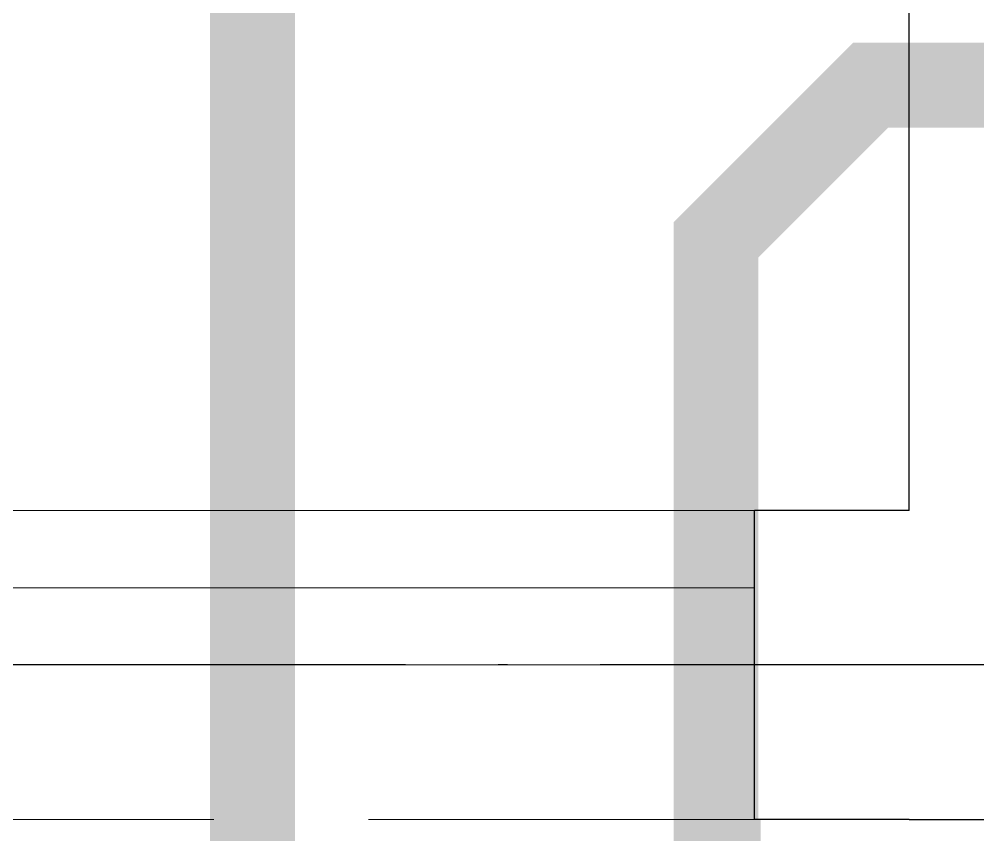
# Model space of a CAD drawing. Extents: x 27938 to 1507990, y 110129 to 923079.
# Drawn here: x 860790 to 861411, y 672547 to 673075 of the extents above; entities that cross this region are included whole.
import ezdxf

# ---------------------------------------------------------------- set-up
doc = ezdxf.new("R2010")
doc.units = 0
doc.header["$LTSCALE"] = 1000
doc.header["$MEASUREMENT"] = 0
doc.linetypes.add('DASH', pattern=[0.35, 0.25, -0.1])
doc.linetypes.add('DOTE', pattern=[2.42, 2, -0.2, 0.02, -0.2])
for name, color, linetype in [('DOTE', 1, 'Continuous'), ('PIPE-废水', 31, 'TG_F'), ('WALL', 9, 'Continuous')]:
    doc.layers.add(name, color=color, linetype=linetype)
doc.layers.add('平面-栏杆', color=135, linetype='Continuous', lineweight=15)
doc.layers.add('平面-看线', color=45, linetype='Continuous', lineweight=15)
doc.styles.add('TG_LINETYPE', font='SIMPLEX', dxfattribs={"width": 0.8, "height": 3, "bigfont": 'HZTXT'})
doc.linetypes.add('TG_F', pattern='A,2,-0.3,["F",TG_LINETYPE,S=0.1,R=0,X=-0.23,Y=-0.15],0', length=2.3)

msp = doc.modelspace()

# ---------------------------------------------------------------- hatches: boundary and pattern name
at = {"layer": 'PIPE-废水'}
for points in [[(861341.58, 673032.17), (861322.13, 673051.62), (861330.19, 673059.67)], [(861341.58, 673032.17), (861322.13, 673051.62), (861330.19, 673059.67)], [(861341.58, 673032.17), (861341.58, 673059.67), (861330.19, 673059.67)], [(861341.58, 673032.17), (861341.58, 673059.67), (861330.19, 673059.67)], [(861241.58, 672932.17), (861222.13, 672951.62), (861214.08, 672943.56)], [(861241.58, 672932.17), (861222.13, 672951.62), (861214.08, 672943.56)], [(861241.58, 672932.17), (861214.08, 672932.17), (861214.08, 672943.56)], [(861241.58, 672932.17), (861214.08, 672932.17), (861214.08, 672943.56)]]:
    msp.add_hatch(color=256, dxfattribs=at).paths.add_polyline_path(points)

# ---------------------------------------------------------------- linework, layer by layer
at = {"color": 8, "const_width": 8}
msp.add_lwpolyline([(861266.58, 672557.17), (861266.58, 672407.17), (861566.58, 672407.17), (861566.58, 672557.17)], dxfattribs=at)
at = {"layer": 'DOTE', "color": 169, "linetype": 'DOTE', "ltscale": 0.3}
msp.add_line((879916.58, 672657.17), (825916.58, 672657.17), dxfattribs=at)
at = {"layer": 'PIPE-废水', "ltscale": 0.5, "const_width": 55}
for points in [[(860941.58, 672113.52), (860941.58, 673487.17)], [(860941.58, 672113.52), (860941.58, 673487.17)], [(861341.58, 673032.17), (861241.58, 672932.17)], [(861341.58, 673032.17), (861241.58, 672932.17)], [(861341.58, 673032.17), (861636.58, 673032.17)], [(861341.58, 673032.17), (861636.58, 673032.17)], [(861241.58, 672164.31), (861241.58, 672932.17)], [(861241.58, 672164.31), (861241.58, 672932.17)]]:
    msp.add_lwpolyline(points, dxfattribs=at)
at = {"layer": 'WALL', "color": 8}
for p, q in [((861366.58, 672757.17), (861366.58, 673357.17)), ((861366.58, 672757.17), (861366.58, 673357.17)), ((861366.58, 672757.17), (861266.58, 672757.17)), ((861266.58, 672557.17), (861266.58, 672757.17)), ((861366.58, 672757.17), (861266.58, 672757.17)), ((861266.58, 672557.17), (861266.58, 672757.17)), ((861366.58, 672557.17), (861266.58, 672557.17)), ((861366.58, 672557.17), (861366.58, 672557.17)), ((861366.58, 672557.17), (861566.58, 672557.17))]:
    msp.add_line(p, q, dxfattribs=at)
at = {"layer": '平面-栏杆', "color": 8}
for points in [[(861266.58, 672707.17), (856616.58, 672707.17)], [(861266.58, 672707.17), (856616.58, 672707.17)], [(861266.58, 672657.17), (856616.58, 672657.17)], [(861266.58, 672657.17), (856616.58, 672657.17)]]:
    msp.add_lwpolyline(points, dxfattribs=at)
at = {"layer": '平面-看线', "color": 8}
msp.add_lwpolyline([(861266.58, 672757.17), (856616.58, 672757.17)], dxfattribs=at)
msp.add_lwpolyline([(861266.58, 672757.17), (856616.58, 672757.17)], dxfattribs=at)
at = {"layer": '平面-看线', "color": 8, "linetype": 'DASH'}
msp.add_lwpolyline([(861266.58, 672557.17), (856616.58, 672557.17)], dxfattribs=at)

doc.saveas('drawing.dxf')
